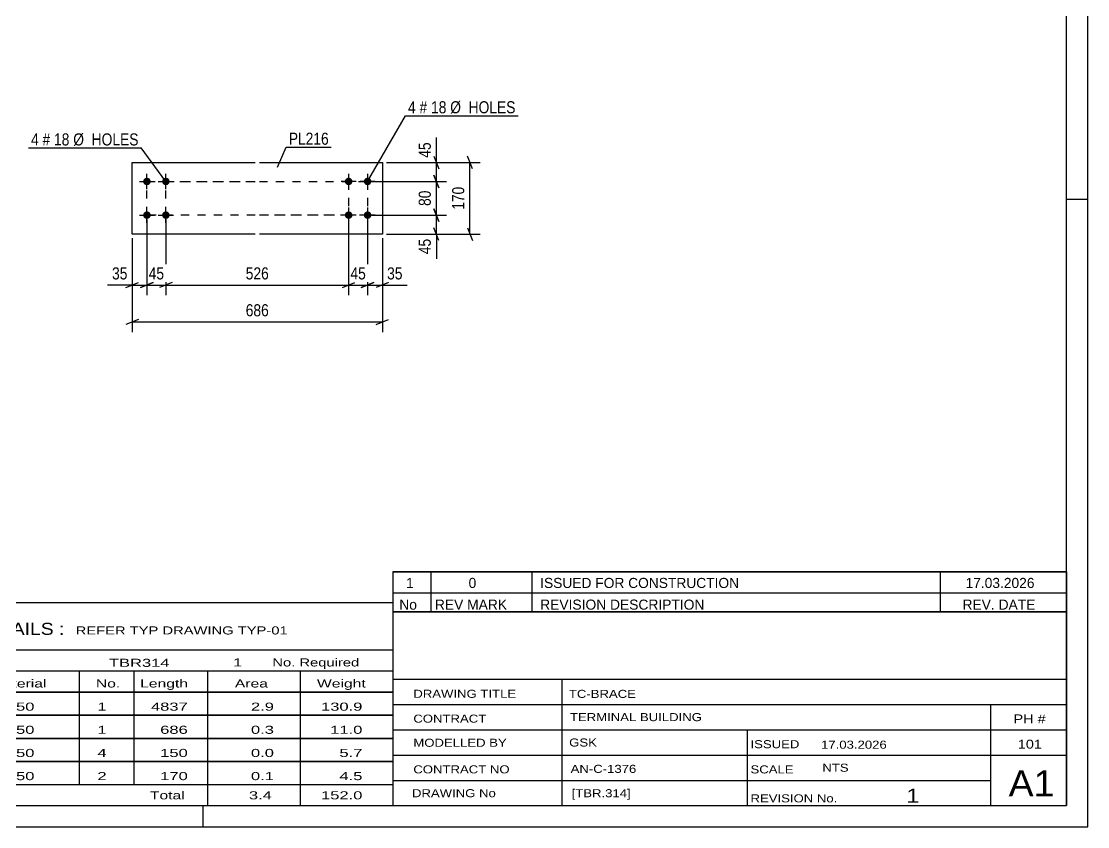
# Model space of a CAD drawing. Header units: millimetres. Extents: x 0 to 594, y 0 to 420.
# Drawn here: x 340.8 to 594, y 0 to 191.3 of the extents above; entities that cross this region are included whole.
import ezdxf

# ---------------------------------------------------------------- set-up
doc = ezdxf.new("R2010")
doc.units = ezdxf.units.MM
doc.linetypes.add('DXK_LINE_DOT2', pattern=[3.9198, 1.9599, -1.9599])
doc.styles.add('Arial Narrow', font='ARIALN.TTF', dxfattribs={"height": 0.2})

# ---------------------------------------------------------------- blocks, each defined once
blk = doc.blocks.new('Unknown-580610075-1130')
at = {"color": 5, "linetype": 'Continuous'}
for p, q in [((594, 0), (594, 420)), ((589, 5), (589, 415)), ((594, 149), (589, 149)), ((5, 5), (589, 5)), ((384, 0), (384, 5)), ((0, 0), (594, 0))]:
    blk.add_line(p, q, dxfattribs=at)
blk = doc.blocks.new('Part-580610075-3546 - 3545')
at = {"color": 2, "linetype": 'Continuous'}
for p, q in [((367.12, 157.76), (396.32, 157.76)), ((367.12, 140.76), (367.12, 157.76)), ((397.32, 157.76), (426.52, 157.76)), ((426.52, 157.76), (426.52, 140.76)), ((396.32, 140.76), (367.12, 140.76)), ((426.52, 140.76), (397.32, 140.76))]:
    blk.add_line(p, q, dxfattribs=at)
blk = doc.blocks.new('Bolt-580610075-3547 - 3545')
at = {"linetype": 'Continuous'}
for points in [[(418.52, 152.36, -1), (418.52, 154.16, -1)], [(423.02, 152.36, -1), (423.02, 154.16, -1)], [(418.52, 144.36, -1), (418.52, 146.16, -1)], [(423.02, 144.36, -1), (423.02, 146.16, -1)]]:
    blk.add_hatch(color=1, dxfattribs=at).paths.add_polyline_path(points)
at = {"color": 1, "linetype": 'Continuous'}
for p, q in [((418.52, 155.06), (418.52, 151.46)), ((423.02, 155.06), (423.02, 151.46)), ((420.32, 153.26), (416.72, 153.26)), ((424.82, 153.26), (421.22, 153.26)), ((418.52, 147.06), (418.52, 143.46)), ((423.02, 147.06), (423.02, 143.46)), ((420.32, 145.26), (416.72, 145.26)), ((424.82, 145.26), (421.22, 145.26))]:
    blk.add_line(p, q, dxfattribs=at)
blk = doc.blocks.new('Bolt-580610075-3548 - 3545')
at = {"linetype": 'Continuous'}
for points in [[(370.62, 154.16, -1), (370.62, 152.36, -1)], [(375.12, 154.16, -1), (375.12, 152.36, -1)], [(370.62, 146.16, -1), (370.62, 144.36, -1)], [(375.12, 146.16, -1), (375.12, 144.36, -1)]]:
    blk.add_hatch(color=1, dxfattribs=at).paths.add_polyline_path(points)
at = {"color": 1, "linetype": 'Continuous'}
for p, q in [((370.62, 151.46), (370.62, 155.06)), ((375.12, 151.46), (375.12, 155.06)), ((368.82, 153.26), (372.42, 153.26)), ((373.32, 153.26), (376.92, 153.26)), ((370.62, 143.46), (370.62, 147.06)), ((375.12, 143.46), (375.12, 147.06)), ((368.82, 145.26), (372.42, 145.26)), ((373.32, 145.26), (376.92, 145.26))]:
    blk.add_line(p, q, dxfattribs=at)
blk = doc.blocks.new('Rectangle-580610075-3724 - 3545')
at = {"color": 1, "linetype": 'DXK_LINE_DOT2'}
for p, q in [((370.62, 153.26), (396.32, 153.26)), ((370.62, 145.26), (370.62, 153.26)), ((397.32, 153.26), (423.02, 153.26)), ((423.02, 153.26), (423.02, 145.26)), ((396.32, 145.26), (370.62, 145.26)), ((423.02, 145.26), (397.32, 145.26))]:
    blk.add_line(p, q, dxfattribs=at)
blk = doc.blocks.new('Rectangle-580610075-3734 - 3545')
at = {"color": 1, "linetype": 'DXK_LINE_DOT2'}
for p, q in [((375.12, 153.26), (396.32, 153.26)), ((375.12, 145.26), (375.12, 153.26)), ((397.32, 153.26), (418.52, 153.26)), ((418.52, 153.26), (418.52, 145.26)), ((396.32, 145.26), (375.12, 145.26)), ((418.52, 145.26), (397.32, 145.26))]:
    blk.add_line(p, q, dxfattribs=at)
blk = doc.blocks.new('StraightDimension-580610075-3553 - 3545')
at = {"color": 7, "linetype": 'Continuous'}
for p, q in [((423.02, 144.26), (423.02, 126.24)), ((426.52, 139.76), (426.52, 126.24)), ((421.52, 128.04), (424.52, 129.24)), ((428.02, 129.24), (425.02, 128.04)), ((423.02, 128.64), (426.52, 128.64))]:
    blk.add_line(p, q, dxfattribs=at)
at = {"color": 0}
blk.add_wipeout([(431.9, 129.39), (431.9, 133.59), (427.05, 133.59), (427.05, 129.39)], dxfattribs=at)
at = {"color": 7, "linetype": 'Continuous'}
blk.add_line((426.52, 128.64), (432.43, 128.64), dxfattribs=at)
blk.add_line((426.52, 128.64), (432.43, 128.64), dxfattribs=at)
at = {"color": 3, "style": 'Arial Narrow'}
blk.add_text('35', height=2.863, dxfattribs=at).set_placement((427.65, 129.99))
blk = doc.blocks.new('StraightDimension-580610075-3554 - 3545')
at = {"color": 7, "linetype": 'Continuous'}
for p, q in [((418.52, 144.26), (418.52, 126.24)), ((423.02, 144.26), (423.02, 126.24)), ((417.02, 128.04), (420.02, 129.24)), ((424.52, 129.24), (421.52, 128.04)), ((418.52, 128.64), (423.02, 128.64))]:
    blk.add_line(p, q, dxfattribs=at)
at = {"color": 0}
blk.add_wipeout([(423.2, 129.39), (423.2, 133.59), (418.34, 133.59), (418.34, 129.39)], dxfattribs=at)
at = {"color": 3, "style": 'Arial Narrow'}
blk.add_text('45', height=2.863, dxfattribs=at).set_placement((418.94, 129.99))
blk = doc.blocks.new('StraightDimension-580610075-3555 - 3545')
at = {"color": 7, "linetype": 'Continuous'}
for p, q in [((375.12, 144.26), (375.12, 126.24)), ((418.52, 144.26), (418.52, 126.24)), ((376.62, 129.24), (373.62, 128.04)), ((417.02, 128.04), (420.02, 129.24)), ((375.12, 128.64), (418.52, 128.64))]:
    blk.add_line(p, q, dxfattribs=at)
at = {"color": 0}
blk.add_wipeout([(400.16, 129.39), (400.16, 133.59), (393.48, 133.59), (393.48, 129.39)], dxfattribs=at)
at = {"color": 3, "style": 'Arial Narrow'}
blk.add_text('526', height=2.863, dxfattribs=at).set_placement((394.08, 129.99))
blk = doc.blocks.new('StraightDimension-580610075-3556 - 3545')
at = {"color": 7, "linetype": 'Continuous'}
for p, q in [((370.62, 144.26), (370.62, 126.24)), ((375.12, 144.26), (375.12, 126.24)), ((369.12, 128.04), (372.12, 129.24)), ((376.62, 129.24), (373.62, 128.04)), ((370.62, 128.64), (375.12, 128.64))]:
    blk.add_line(p, q, dxfattribs=at)
at = {"color": 0}
blk.add_wipeout([(375.3, 129.39), (375.3, 133.59), (370.44, 133.59), (370.44, 129.39)], dxfattribs=at)
at = {"color": 3, "style": 'Arial Narrow'}
blk.add_text('45', height=2.863, dxfattribs=at).set_placement((371.04, 129.99))
blk = doc.blocks.new('StraightDimension-580610075-3557 - 3545')
at = {"color": 7, "linetype": 'Continuous'}
for p, q in [((370.62, 144.26), (370.62, 126.24)), ((367.12, 139.76), (367.12, 126.24)), ((365.62, 128.04), (368.62, 129.24)), ((372.12, 129.24), (369.12, 128.04)), ((367.12, 128.64), (370.62, 128.64))]:
    blk.add_line(p, q, dxfattribs=at)
at = {"color": 0}
blk.add_wipeout([(366.6, 129.39), (366.6, 133.59), (361.74, 133.59), (361.74, 129.39)], dxfattribs=at)
at = {"color": 7, "linetype": 'Continuous'}
blk.add_line((367.12, 128.64), (361.22, 128.64), dxfattribs=at)
blk.add_line((367.12, 128.64), (361.22, 128.64), dxfattribs=at)
at = {"color": 3, "style": 'Arial Narrow'}
blk.add_text('35', height=2.863, dxfattribs=at).set_placement((362.34, 129.99))
blk = doc.blocks.new('StraightDimension-580610075-3573 - 3545')
at = {"color": 7, "linetype": 'Continuous'}
for p, q in [((367.12, 139.76), (367.12, 117.48)), ((426.52, 139.76), (426.52, 117.48)), ((368.62, 120.48), (365.62, 119.28)), ((367.12, 119.88), (426.52, 119.88)), ((425.02, 119.28), (428.02, 120.48))]:
    blk.add_line(p, q, dxfattribs=at)
at = {"color": 0}
blk.add_wipeout([(400.16, 120.63), (400.16, 124.83), (393.48, 124.83), (393.48, 120.63)], dxfattribs=at)
at = {"color": 3, "style": 'Arial Narrow'}
blk.add_text('686', height=2.863, dxfattribs=at).set_placement((394.08, 121.23))
blk = doc.blocks.new('StraightDimension-580610075-3593 - 3545')
at = {"color": 7, "linetype": 'Continuous'}
for p, q in [((427.52, 157.76), (449.71, 157.76)), ((447.91, 156.26), (446.71, 159.26)), ((447.31, 140.76), (447.31, 157.76)), ((446.71, 142.26), (447.91, 139.26)), ((427.52, 140.76), (449.71, 140.76))]:
    blk.add_line(p, q, dxfattribs=at)
at = {"color": 0}
blk.add_wipeout([(446.55, 152.61), (442.35, 152.61), (442.35, 145.92), (446.55, 145.92)], dxfattribs=at)
at = {"color": 3, "style": 'Arial Narrow'}
blk.add_text('170', height=2.863, rotation=90.0002, dxfattribs=at).set_placement((445.96, 146.52))
blk = doc.blocks.new('StraightDimension-580610075-3702 - 3545')
at = {"color": 7, "linetype": 'Continuous'}
for p, q in [((427.52, 157.76), (441.77, 157.76)), ((438.77, 159.26), (439.97, 156.26)), ((439.37, 153.26), (439.37, 157.76)), ((439.97, 151.76), (438.77, 154.76)), ((424.02, 153.26), (441.77, 153.26))]:
    blk.add_line(p, q, dxfattribs=at)
at = {"color": 0}
blk.add_wipeout([(438.62, 163.15), (434.42, 163.15), (434.42, 158.29), (438.62, 158.29)], dxfattribs=at)
at = {"color": 7, "linetype": 'Continuous'}
blk.add_line((439.37, 157.76), (439.37, 163.67), dxfattribs=at)
blk.add_line((439.37, 157.76), (439.37, 163.67), dxfattribs=at)
at = {"color": 3, "style": 'Arial Narrow'}
blk.add_text('45', height=2.863, rotation=90.0002, dxfattribs=at).set_placement((438.02, 158.89))
blk = doc.blocks.new('StraightDimension-580610075-3703 - 3545')
at = {"color": 7, "linetype": 'Continuous'}
for p, q in [((438.77, 154.76), (439.97, 151.76)), ((424.02, 153.26), (441.77, 153.26)), ((439.37, 145.26), (439.37, 153.26)), ((424.02, 145.26), (441.77, 145.26)), ((439.97, 143.76), (438.77, 146.76))]:
    blk.add_line(p, q, dxfattribs=at)
at = {"color": 0}
blk.add_wipeout([(438.62, 151.69), (434.42, 151.69), (434.42, 146.84), (438.62, 146.84)], dxfattribs=at)
at = {"color": 3, "style": 'Arial Narrow'}
blk.add_text('80', height=2.863, rotation=90.0002, dxfattribs=at).set_placement((438.02, 147.44))
blk = doc.blocks.new('StraightDimension-580610075-3704 - 3545')
at = {"color": 7, "linetype": 'Continuous'}
for p, q in [((424.02, 145.26), (441.77, 145.26)), ((438.77, 146.76), (439.97, 143.76)), ((439.37, 140.76), (439.37, 145.26)), ((439.97, 139.26), (438.77, 142.26)), ((427.52, 140.76), (441.77, 140.76))]:
    blk.add_line(p, q, dxfattribs=at)
at = {"color": 0}
blk.add_wipeout([(438.62, 140.24), (434.42, 140.24), (434.42, 135.38), (438.62, 135.38)], dxfattribs=at)
at = {"color": 7, "linetype": 'Continuous'}
blk.add_line((439.37, 140.76), (439.37, 134.86), dxfattribs=at)
blk.add_line((439.37, 140.76), (439.37, 134.86), dxfattribs=at)
at = {"color": 3, "style": 'Arial Narrow'}
blk.add_text('45', height=2.863, rotation=90.0002, dxfattribs=at).set_placement((438.02, 135.98))
blk = doc.blocks.new('Unknown-580610075-4481')
at = {"color": 7, "linetype": 'Continuous'}
for p, q in [((429, 51.05), (429, 5)), ((429, 51.05), (589, 51.05)), ((589, 51), (589, 5)), ((429, 35), (589, 35)), ((469.14, 35), (469.14, 5)), ((429, 29), (589, 29)), ((571, 5.05), (571, 29.05)), ((429, 23), (589, 23)), ((513.14, 23), (513.14, 5)), ((429, 17), (589, 17)), ((429, 11), (571, 11)), ((429, 5), (589, 5))]:
    blk.add_line(p, q, dxfattribs=at)
at = {"color": 7, "style": 'Arial Narrow'}
for s, height, width, p in [('DRAWING TITLE', 1.9089, 1.425378, (433.88, 30.61)), ('TC-BRACE', 1.909, 1.425378, (470.81, 30.59)), ('CONTRACT', 1.909, 1.425378, (433.88, 24.71)), ('TERMINAL BUILDING', 1.9089, 1.425378, (471.06, 25.07)), ('MODELLED BY', 1.9089, 1.425378, (433.88, 18.98)), ('GSK', 1.909, 1.425378, (470.88, 19.04)), ('ISSUED', 1.909, 1.425378, (513.94, 18.64)), ('17.03.2026', 1.909, 1.425378, (530.69, 18.52)), ('CONTRACT NO', 1.9089, 1.425378, (433.88, 12.66)), ('AN-C-1376', 1.909, 1.425378, (471.23, 12.78)), ('SCALE', 1.909, 1.425378, (513.94, 12.65)), ('A1', 6.204, 1.25, (575.24, 7.2)), ('DRAWING No', 1.909, 1.425378, (433.56, 7)), ('[TBR.314]', 1.909, 1.425378, (471.46, 6.99)), ('REVISION No.', 1.9089, 1.425378, (513.94, 5.77)), ('1', 3.34, 1.5, (550.91, 5.68))]:
    blk.add_text(s, height=height, dxfattribs=dict(at, width=width)).set_placement(p)
at = {"color": 7, "linetype": 'Continuous', "style": 'Arial Narrow'}
for s, height, width, p in [('PH #', 2.1, 1.42538, (576.4, 24.55)), ('101', 2.1, 1.42538, (577.41, 18.55)), ('NTS', 1.909, 1.425378, (531, 13.05))]:
    blk.add_text(s, height=height, dxfattribs=dict(at, width=width)).set_placement(p)
blk = doc.blocks.new('Unknown-580610075-4482')
at = {"color": 7, "linetype": 'Continuous'}
for p, q in [((429, 60.55), (589, 60.55)), ((589, 60.55), (429, 60.55)), ((429, 60.55), (429, 55.55)), ((438, 60.55), (438, 55.55)), ((462, 60.55), (462, 55.55)), ((559, 60.55), (559, 55.55)), ((589, 60.55), (589, 55.55)), ((429, 55.55), (589, 55.55)), ((429, 55.55), (429, 51.05)), ((429, 55.55), (589, 55.55)), ((438, 55.55), (438, 51.05)), ((462, 55.55), (462, 51.05)), ((559, 55.55), (559, 51.05)), ((589, 55.55), (589, 51.05)), ((589, 51.05), (429, 51.05))]:
    blk.add_line(p, q, dxfattribs=at)
at = {"color": 7, "linetype": 'Continuous', "style": 'Arial Narrow'}
for s, height, width, p in [('1', 2.39, 1.196471, (432.16, 56.7)), ('0', 2.39, 1.196471, (447, 56.7)), ('ISSUED FOR CONSTRUCTION', 2.3861, 1.196471, (464, 56.7)), ('17.03.2026', 2.386, 1.196471, (565, 56.7)), ('No', 2.386, 1.2, (430.54, 51.55)), ('REV MARK', 2.386, 1.2, (439, 51.55)), ('REVISION DESCRIPTION', 2.3861, 1.2, (464, 51.55)), ('REV. DATE', 2.386, 1.2, (564.28, 51.55))]:
    blk.add_text(s, height=height, dxfattribs=dict(at, width=width)).set_placement(p)
blk = doc.blocks.new('Unknown-580610075-4483')
at = {"color": 7, "linetype": 'Continuous'}
for p, q in [((269, 53.25), (429, 53.25)), ((269, 42), (269, 53.25)), ((429, 53.25), (429, 42)), ((269, 42), (429, 42)), ((269, 42), (269, 37)), ((429, 42), (429, 37)), ((269, 37), (429, 37)), ((269, 37), (269, 32)), ((293, 37), (293, 32)), ((328.5, 37), (328.5, 32)), ((354.5, 37), (354.5, 32)), ((367.5, 37), (367.5, 32)), ((385, 37), (385, 32)), ((407, 37), (407, 32)), ((429, 37), (429, 32)), ((269, 32), (429, 32)), ((269, 31.95), (269, 26.55)), ((269, 31.95), (429, 31.95)), ((293, 32), (293, 26.5)), ((328.5, 32), (328.5, 26.5)), ((354.5, 32), (354.5, 26.5)), ((367.5, 32), (367.5, 26.5)), ((385, 32), (385, 26.5)), ((407, 32), (407, 26.5)), ((429, 31.95), (429, 26.55)), ((269, 26.55), (429, 26.55)), ((269, 26.45), (269, 21.05)), ((269, 26.45), (429, 26.45)), ((293, 26.5), (293, 21)), ((328.5, 26.5), (328.5, 21)), ((354.5, 26.5), (354.5, 21)), ((367.5, 26.5), (367.5, 21)), ((385, 26.5), (385, 21)), ((407, 26.5), (407, 21)), ((429, 26.45), (429, 21.05)), ((269, 21.05), (429, 21.05)), ((269, 20.95), (269, 15.55)), ((269, 20.95), (429, 20.95)), ((293, 21), (293, 15.5)), ((328.5, 21), (328.5, 15.5)), ((354.5, 21), (354.5, 15.5)), ((367.5, 21), (367.5, 15.5)), ((385, 21), (385, 15.5)), ((407, 21), (407, 15.5)), ((429, 20.95), (429, 15.55)), ((269, 15.55), (429, 15.55)), ((269, 15.45), (269, 10.05)), ((269, 15.45), (429, 15.45)), ((293, 15.5), (293, 10)), ((328.5, 15.5), (328.5, 10)), ((354.5, 15.5), (354.5, 10)), ((367.5, 15.5), (367.5, 10)), ((385, 15.5), (385, 10)), ((407, 15.5), (407, 10)), ((429, 15.45), (429, 10.05)), ((269, 10.05), (429, 10.05)), ((269, 10), (429, 10)), ((269, 10), (269, 5)), ((385, 10), (385, 5)), ((407, 10), (407, 5)), ((429, 10), (429, 5)), ((269, 5), (429, 5))]:
    blk.add_line(p, q, dxfattribs=at)
at = {"color": 7, "style": 'Arial Narrow'}
for s, height, width, p in [('GENERAL NOTES & WELD DETAILS :', 2.8633, 1.4, (270.15, 45.56)), ('REFER TYP DRAWING TYP-01', 1.9089, 1.6, (353.7, 45.66)), ("MATERIAL LIST FOR ASSEMBLY MK'D", 1.9089, 1.6, (270.15, 38.06)), ('TBR314', 1.909, 1.794707, (361.59, 37.97)), ('1', 1.91, 1.794707, (391.08, 38.06)), ('No. Required', 1.9089, 1.6, (400.41, 38.06)), ('Mark', 1.909, 1.7, (270.34, 33)), ('Profile', 1.909, 1.7, (303.41, 33)), ('Material', 1.909, 1.7, (333.54, 33.06)), ('No.', 1.909, 1.7, (358.5, 33.06)), ('Length', 1.909, 1.7, (369, 33.06)), ('Area', 1.909, 1.7, (391.5, 33.06)), ('Weight', 1.909, 1.7, (411, 33.06))]:
    blk.add_text(s, height=height, dxfattribs=dict(at, width=width)).set_placement(p)
at = {"color": 7, "linetype": 'Continuous', "style": 'Arial Narrow'}
for s, height, width, p in [('TBR314', 1.909, 1.794707, (270.5, 27.56)), ('SHS150*6', 1.909, 1.794707, (295, 27.56)), ('E350', 1.909, 1.794707, (334.74, 27.56)), ('1', 1.91, 1.794707, (358.86, 27.56)), ('4837', 1.909, 1.794707, (371.58, 27.56)), ('2.9', 1.909, 1.794707, (395.32, 27.56)), ('130.9', 1.909, 1.794707, (411.96, 27.56)), ('PL216', 1.909, 1.794707, (270.5, 22.06)), ('PL12*170', 1.909, 1.794707, (295, 22.06)), ('E350', 1.909, 1.794707, (334.74, 22.06)), ('1', 1.91, 1.794707, (358.86, 22.06)), ('686', 1.909, 1.794707, (373.77, 22.06)), ('0.3', 1.909, 1.794707, (395.32, 22.06)), ('11.0', 1.909, 1.794707, (414.14, 22.06)), ('PL40', 1.909, 1.794707, (270.5, 16.56)), ('PL10*120', 1.909, 1.794707, (295, 16.56)), ('E350', 1.909, 1.794707, (334.74, 16.56)), ('4', 1.91, 1.794707, (358.86, 16.56)), ('150', 1.909, 1.794707, (373.77, 16.56)), ('0.0', 1.909, 1.794707, (395.32, 16.56)), ('5.7', 1.909, 1.794707, (416.33, 16.56)), ('PL98', 1.909, 1.794707, (270.5, 11.06)), ('PL10*170', 1.909, 1.794707, (295, 11.06)), ('E350', 1.909, 1.794707, (334.74, 11.06)), ('2', 1.91, 1.794707, (358.86, 11.06)), ('170', 1.909, 1.794707, (373.77, 11.06)), ('0.1', 1.909, 1.794707, (395.32, 11.06)), ('4.5', 1.909, 1.794707, (416.33, 11.06)), ('Total', 1.909, 1.7, (371.33, 6.5)), ('3.4', 1.909, 1.794707, (394.83, 6.5)), ('152.0', 1.909, 1.794707, (411.96, 6.5))]:
    blk.add_text(s, height=height, dxfattribs=dict(at, width=width)).set_placement(p)
blk = doc.blocks.new('Mark-580610075-3599 - 3545')
at = {"color": 0}
blk.add_wipeout([(434.45, 169.45), (434.45, 172.45), (432.62, 172.45), (432.62, 169.45)], dxfattribs=at)
blk.add_wipeout([(434.45, 169.45), (434.45, 172.45), (432.62, 172.45), (432.62, 169.45)], dxfattribs=at)
at = {"color": 7, "linetype": 'Continuous'}
blk.add_line((423.02, 153.26), (432.02, 168.85), dxfattribs=at)
at = {"color": 0}
blk.add_wipeout([(437.18, 169.45), (437.18, 172.45), (435.35, 172.45), (435.35, 169.45)], dxfattribs=at)
blk.add_wipeout([(437.18, 169.45), (437.18, 172.45), (435.35, 172.45), (435.35, 169.45)], dxfattribs=at)
at = {"color": 3, "style": 'Arial Narrow'}
blk.add_text('4', height=2.86, dxfattribs=at).set_placement((432.62, 169.45))
at = {"color": 0}
blk.add_wipeout([(441.73, 169.45), (441.73, 172.45), (438.08, 172.45), (438.08, 169.45)], dxfattribs=at)
blk.add_wipeout([(441.73, 169.45), (441.73, 172.45), (438.08, 172.45), (438.08, 169.45)], dxfattribs=at)
at = {"color": 3, "style": 'Arial Narrow'}
blk.add_text('#', height=2.86, dxfattribs=at).set_placement((435.35, 169.45))
at = {"color": 0}
blk.add_wipeout([(458.16, 169.45), (458.16, 172.45), (442.63, 172.45), (442.63, 169.45)], dxfattribs=at)
blk.add_wipeout([(458.16, 169.45), (458.16, 172.45), (442.63, 172.45), (442.63, 169.45)], dxfattribs=at)
at = {"color": 7, "linetype": 'Continuous'}
blk.add_line((432.02, 168.85), (458.76, 168.85), dxfattribs=at)
at = {"color": 3, "style": 'Arial Narrow'}
for s, p in [('18', (438.08, 169.45)), ('Ø  HOLES', (442.63, 169.45))]:
    blk.add_text(s, height=2.863, dxfattribs=at).set_placement(p)
blk = doc.blocks.new('Mark-580610075-3596 - 3545')
at = {"color": 0}
blk.add_wipeout([(413.8, 161.98), (413.8, 164.98), (404.3, 164.98), (404.3, 161.98)], dxfattribs=at)
blk.add_wipeout([(413.8, 161.98), (413.8, 164.98), (404.3, 164.98), (404.3, 161.98)], dxfattribs=at)
at = {"color": 30, "linetype": 'Continuous'}
for p, q in [((401.59, 156.67), (403.7, 161.38)), ((403.7, 161.38), (414.4, 161.38))]:
    blk.add_line(p, q, dxfattribs=at)
at = {"color": 3, "style": 'Arial Narrow'}
blk.add_text('PL216', height=2.863, dxfattribs=at).set_placement((404.3, 161.98))
blk = doc.blocks.new('Mark-580610075-3600 - 3545')
at = {"color": 0}
blk.add_wipeout([(344.93, 161.81), (344.93, 164.81), (343.11, 164.81), (343.11, 161.81)], dxfattribs=at)
blk.add_wipeout([(344.93, 161.81), (344.93, 164.81), (343.11, 164.81), (343.11, 161.81)], dxfattribs=at)
blk.add_wipeout([(347.66, 161.81), (347.66, 164.81), (345.83, 164.81), (345.83, 161.81)], dxfattribs=at)
blk.add_wipeout([(347.66, 161.81), (347.66, 164.81), (345.83, 164.81), (345.83, 161.81)], dxfattribs=at)
at = {"color": 3, "style": 'Arial Narrow'}
blk.add_text('4', height=2.86, dxfattribs=at).set_placement((343.11, 161.81))
at = {"color": 0}
blk.add_wipeout([(352.22, 161.81), (352.22, 164.81), (348.56, 164.81), (348.56, 161.81)], dxfattribs=at)
blk.add_wipeout([(352.22, 161.81), (352.22, 164.81), (348.56, 164.81), (348.56, 161.81)], dxfattribs=at)
at = {"color": 3, "style": 'Arial Narrow'}
blk.add_text('#', height=2.86, dxfattribs=at).set_placement((345.83, 161.81))
at = {"color": 0}
blk.add_wipeout([(368.65, 161.81), (368.65, 164.81), (353.12, 164.81), (353.12, 161.81)], dxfattribs=at)
blk.add_wipeout([(368.65, 161.81), (368.65, 164.81), (353.12, 164.81), (353.12, 161.81)], dxfattribs=at)
at = {"color": 7, "linetype": 'Continuous'}
for p in [(342.51, 161.21), (375.12, 153.26)]:
    blk.add_line(p, (369.25, 161.21), dxfattribs=at)
at = {"color": 3, "style": 'Arial Narrow'}
for s, p in [('18', (348.56, 161.81)), ('Ø  HOLES', (353.12, 161.81))]:
    blk.add_text(s, height=2.863, dxfattribs=at).set_placement(p)

msp = doc.modelspace()

# ---------------------------------------------------------------- block references
for name in ['Unknown-580610075-1130', 'Part-580610075-3546 - 3545', 'Bolt-580610075-3548 - 3545', 'Bolt-580610075-3547 - 3545', 'Rectangle-580610075-3724 - 3545', 'Rectangle-580610075-3734 - 3545', 'Unknown-580610075-4482', 'Unknown-580610075-4483', 'Unknown-580610075-4481']:
    msp.add_blockref(name, (0, 0))

# ---------------------------------------------------------------- next in the draw order: block references
for name in ['Mark-580610075-3600 - 3545', 'Mark-580610075-3596 - 3545', 'StraightDimension-580610075-3553 - 3545']:
    msp.add_blockref(name, (0, 0))

# ---------------------------------------------------------------- next in the draw order: block references
msp.add_blockref('StraightDimension-580610075-3554 - 3545', (0, 0))

# ---------------------------------------------------------------- next in the draw order: block references
msp.add_blockref('StraightDimension-580610075-3555 - 3545', (0, 0))

# ---------------------------------------------------------------- next in the draw order: block references
msp.add_blockref('StraightDimension-580610075-3556 - 3545', (0, 0))

# ---------------------------------------------------------------- next in the draw order: block references
msp.add_blockref('StraightDimension-580610075-3557 - 3545', (0, 0))

# ---------------------------------------------------------------- next in the draw order: block references
msp.add_blockref('StraightDimension-580610075-3573 - 3545', (0, 0))

# ---------------------------------------------------------------- next in the draw order: block references
msp.add_blockref('StraightDimension-580610075-3593 - 3545', (0, 0))

# ---------------------------------------------------------------- next in the draw order: block references
msp.add_blockref('StraightDimension-580610075-3702 - 3545', (0, 0))

# ---------------------------------------------------------------- next in the draw order: block references
msp.add_blockref('StraightDimension-580610075-3703 - 3545', (0, 0))

# ---------------------------------------------------------------- next in the draw order: block references
for name in ['Mark-580610075-3599 - 3545', 'StraightDimension-580610075-3704 - 3545']:
    msp.add_blockref(name, (0, 0))

doc.saveas('drawing.dxf')
